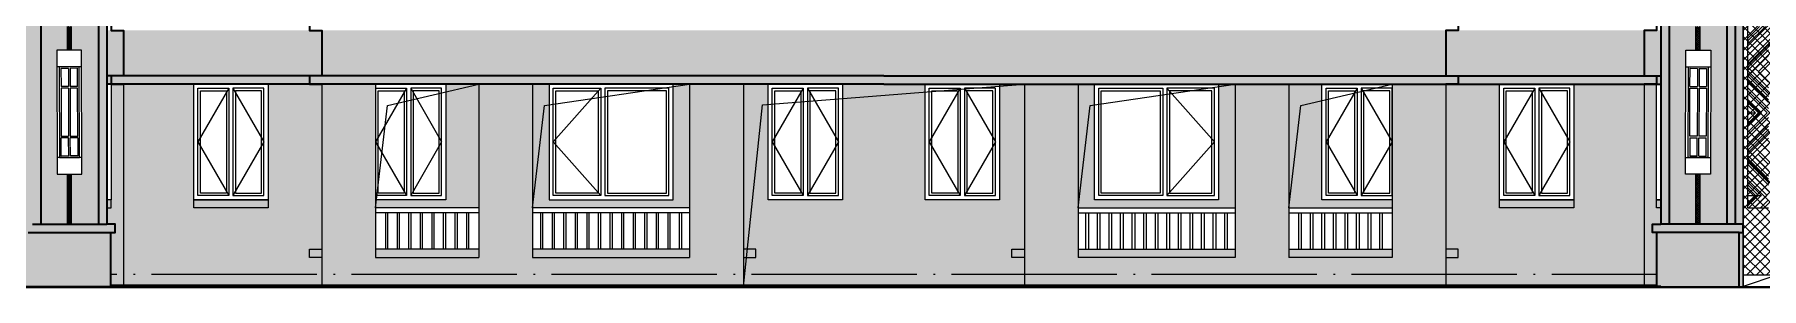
# Model space of a CAD drawing. Extents: x 27938 to 983267, y -209821 to 1628073.
# Drawn here: x 696541 to 717435, y 43165 to 46240 of the extents above; entities that cross this region are included whole.
import ezdxf
from ezdxf.xclip import XClip

# ---------------------------------------------------------------- set-up
doc = ezdxf.new("R2010")
doc.units = 0
doc.header["$LTSCALE"] = 1000
doc.header["$MEASUREMENT"] = 0
doc.header["$XCLIPFRAME"] = 0
doc.linetypes.add('DOTE', pattern=[2.42, 2, -0.2, 0.02, -0.2])
for name, color, linetype in [('3-剖面填充（细）', 250, 'Continuous'), ('5-平立面看线1', 45, 'Continuous'), ('Stair-栏杆', 142, 'Continuous'), ('看线', 251, 'Continuous'), ('立面', 73, 'Continuous')]:
    doc.layers.add(name, color=color, linetype=linetype)
for name, color, linetype, lineweight in [('DOTE', 19, 'DOTE', 9), ('WINDOW', 144, 'Continuous', 15), ('立面-中轮廓线', 213, 'Continuous', 35), ('立面-普通轮廓', 7, 'Continuous', 18), ('立面-洞口示意', 152, 'Continuous', 13), ('立面-窗开启线', 250, 'Continuous', 13)]:
    doc.layers.add(name, color=color, linetype=linetype, lineweight=lineweight)
pattern_1 = [(0, (204147.57, -129128.1), (47.625, 47.625), [23.8125, -71.4375]), (90, (204159.474, -129140.006), (-47.625, 47.625), [23.8125, -71.4375])]
pattern_2 = [(45, (204146.888, -129128.1), (-11.2253202, 11.2253202), []), (135, (204146.888, -129128.1), (-11.2253202, -11.2253202), [])]

# ---------------------------------------------------------------- blocks, each defined once
blk = doc.blocks.new('A$C318717E3')
at = {"layer": 'WINDOW'}
for points in [[(50, 1350), (425, 1350), (425, 50), (50, 50)], [(850, 1350), (475, 1350), (475, 50), (850, 50)]]:
    blk.add_lwpolyline(points, close=True, dxfattribs=at)
at = {"layer": 'WINDOW', "color": 250}
for points in [[(80, 1320), (395, 1320), (395, 80), (80, 80)], [(820, 1320), (505, 1320), (505, 80), (820, 80)]]:
    blk.add_lwpolyline(points, close=True, dxfattribs=at)
at = {"layer": '立面-普通轮廓'}
blk.add_lwpolyline([(0, 1400), (900, 1400), (900, 0), (0, 0)], close=True, dxfattribs=at)
at = {"layer": '立面-窗开启线', "color": 251, "ltscale": 0.5, "true_color": 0x636466}
for points in [[(425, 1350), (50, 700), (425, 50)], [(475, 1350), (850, 700), (475, 50)]]:
    blk.add_lwpolyline(points, dxfattribs=at)
blk = doc.blocks.new('A$C1F9D7F8A')
at = {"layer": 'WINDOW'}
for points in [[(-1450, 1350), (-875, 1350), (-875, 50), (-1450, 50)], [(-50, 1350), (-825, 1350), (-825, 50), (-50, 50)]]:
    blk.add_lwpolyline(points, close=True, dxfattribs=at)
at = {"layer": 'WINDOW', "color": 250}
for points in [[(-1420, 1320), (-905, 1320), (-905, 80), (-1420, 80)], [(-80, 1320), (-795, 1320), (-795, 80), (-80, 80)]]:
    blk.add_lwpolyline(points, close=True, dxfattribs=at)
at = {"layer": '立面-普通轮廓'}
blk.add_lwpolyline([(0, 1400), (-1500, 1400), (-1500, 0), (0, 0)], close=True, dxfattribs=at)
at = {"layer": '立面-窗开启线', "color": 251, "ltscale": 0.5, "true_color": 0x636466}
blk.add_lwpolyline([(-875, 1350), (-1450, 700), (-875, 50)], dxfattribs=at)
blk = doc.blocks.new('A$C4731409C')
at = {"layer": 'WINDOW'}
for points in [[(-1450, 1350), (-675, 1350), (-675, 50), (-1450, 50)], [(-50, 1350), (-625, 1350), (-625, 50), (-50, 50)]]:
    blk.add_lwpolyline(points, close=True, dxfattribs=at)
at = {"layer": 'WINDOW', "color": 250}
for points in [[(-1420, 1320), (-705, 1320), (-705, 80), (-1420, 80)], [(-80, 1320), (-595, 1320), (-595, 80), (-80, 80)]]:
    blk.add_lwpolyline(points, close=True, dxfattribs=at)
at = {"layer": '立面-普通轮廓'}
blk.add_lwpolyline([(-1500, 1400), (0, 1400), (0, 0), (-1500, 0)], close=True, dxfattribs=at)
at = {"layer": '立面-窗开启线', "color": 251, "ltscale": 0.5, "true_color": 0x636466}
blk.add_lwpolyline([(-625, 1350), (-50, 700), (-625, 50)], dxfattribs=at)
blk = doc.blocks.new('VXVXVDXVXD')
blk.add_wipeout([(105081, 218660), (104781, 218659), (104782, 217159), (105082, 217160)])
at = {"layer": 'WINDOW', "color": 4}
for p, q in [((105081, 218460), (104781, 218459)), ((104921, 218439), (104921, 218219)), ((104941, 218439), (104941, 218219)), ((104921, 218219), (104831, 218219)), ((104921, 218199), (104831, 218199)), ((104921, 218199), (104922, 217619)), ((105031, 218220), (104941, 218219)), ((104941, 218199), (104942, 217619)), ((105031, 218200), (104941, 218199)), ((104922, 217599), (104832, 217599)), ((104922, 217379), (104922, 217599)), ((104942, 217379), (104942, 217599)), ((105032, 217600), (104942, 217599)), ((105082, 217360), (104782, 217359))]:
    blk.add_line(p, q, dxfattribs=at)
for points in [[(105081, 218660), (104781, 218659), (104782, 217159), (105082, 217160)], [(105051, 218460), (104811, 218459), (104812, 217359), (105052, 217360)]]:
    blk.add_lwpolyline(points, close=True, dxfattribs=at)
for points in [[(104921, 218439), (104831, 218439), (104831, 218219)], [(105031, 218220), (105031, 218440), (104941, 218439)], [(104831, 218199), (104832, 217619), (104922, 217619)], [(104942, 217619), (105032, 217620), (105031, 218200)], [(104922, 217379), (104832, 217379), (104832, 217599)], [(105032, 217600), (105032, 217380), (104942, 217379)]]:
    blk.add_lwpolyline(points, dxfattribs=at)
blk = doc.blocks.new('FGFGF')
at = {"layer": '3-剖面填充（细）', "true_color": 0x636466}
h = blk.add_hatch(dxfattribs=at)
h.set_pattern_fill('CROSS', color=251, scale=30)
h.set_pattern_definition(pattern_1)
h.paths.add_polyline_path([(229182, 20159), (229182, 20609), (225683, 20610), (225683, 17463), (225584, 17463), (225583, 17363), (225634, 17363), (225634, 16863), (225634, 16863), (225634, 16710), (226682, 16710), (226682, 19910), (226582, 19910), (226582, 19960), (226632, 19960), (226632, 20110), (226582, 20110), (226582, 20160), (226682, 20160), (226682, 20160)])
h = blk.add_hatch(dxfattribs=at)
h.set_pattern_fill('CROSS', color=251, scale=30)
h.set_pattern_definition(pattern_1)
h.paths.add_polyline_path([(229182, 20159), (229182, 20609), (232681, 20610), (232681, 17463), (232781, 17463), (232781, 17363), (232730, 17363), (232730, 16863), (232730, 16863), (232730, 16710), (231682, 16710), (231682, 19910), (231782, 19910), (231782, 19960), (231732, 19960), (231732, 20110), (231782, 20110), (231782, 20160), (231682, 20160), (231682, 20160)])
at = {"layer": '3-剖面填充（细）'}
h = blk.add_hatch(dxfattribs=at)
h.set_pattern_fill('ANSI37', color=256, scale=10)
h.set_pattern_definition(pattern_2)
h.paths.add_polyline_path([(226108, 17463), (226158, 17463), (226158, 19858), (226108, 19858)])
h = blk.add_hatch(dxfattribs=at)
h.set_pattern_fill('多孔材料', color=256, scale=30)
h.set_pattern_definition([(45, (204358.42, -129128.1), (-60.00006, 60.00006), []), (135, (204358.42, -129128.1), (-60.00006, -60.00006), [])])
edge = h.paths.add_edge_path()
edge.add_line((228184, 16810), (228185, 19510))
edge.add_line((227988, 19495), (229182, 19495))
edge.add_line((229182, 19510), (229182, 19909))
edge.add_line((229182, 19909), (226682, 19910))
edge.add_line((226682, 19910), (226682, 16845))
edge.add_line((226682, 16845), (228178, 16845))
h = blk.add_hatch(dxfattribs=at)
h.set_pattern_fill('ANSI37', color=256, scale=10)
h.set_pattern_definition(pattern_2)
h.paths.add_polyline_path([(232256, 17463), (232206, 17463), (232206, 19858), (232256, 19858)])
for p, q in [((229182, 16845), (226682, 16845)), ((227087, 16845), (226682, 16710)), ((226682, 16710), (229182, 16710))]:
    blk.add_line(p, q)
at = {"layer": '立面'}
for p, q in [((226108, 17463), (226108, 19858)), ((226158, 17463), (226158, 19858)), ((226682, 19910), (226682, 16713)), ((226737, 17663), (226737, 19859)), ((227021, 19859), (226737, 19576)), ((226950, 19859), (226737, 19646)), ((227092, 19859), (226737, 19505)), ((226879, 19859), (226737, 19717)), ((226915, 19859), (226737, 19682)), ((232206, 17463), (232206, 19858)), ((232256, 17463), (232256, 19858)), ((227042, 19739), (226737, 19434)), ((227042, 19704), (226737, 19399)), ((226737, 19361), (227042, 19666)), ((226737, 19326), (226987, 19576)), ((226737, 19255), (226987, 19505)), ((226863, 19310), (226987, 19434)), ((226737, 19364), (226987, 19114)), ((226737, 19294), (226987, 19044)), ((226737, 19258), (226987, 19008)), ((226863, 19310), (226987, 19185)), ((226987, 18970), (226737, 19220)), ((226987, 18935), (226737, 19185)), ((226987, 18864), (226737, 19114)), ((226971, 18810), (226737, 19044)), ((226901, 18810), (226737, 18973)), ((226865, 18810), (226737, 18938)), ((226830, 18810), (226737, 18902)), ((226971, 18810), (226737, 18576)), ((226901, 18810), (226737, 18646)), ((226737, 18810), (226830, 18810)), ((226830, 18810), (226737, 18717)), ((226865, 18810), (226737, 18682)), ((226901, 18810), (226865, 18810)), ((226987, 18755), (226737, 18505)), ((226987, 18684), (226737, 18434)), ((226987, 18649), (226737, 18399)), ((226737, 18361), (226987, 18611)), ((226737, 18326), (226987, 18576)), ((226737, 18255), (226987, 18505)), ((226863, 18310), (226987, 18434)), ((226737, 18364), (226987, 18114)), ((226737, 18294), (226987, 18044)), ((226737, 18258), (226987, 18008)), ((226987, 17970), (226737, 18220)), ((226987, 17935), (226737, 18185)), ((226863, 18310), (226987, 18185)), ((226987, 17864), (226737, 18114)), ((226971, 17810), (226737, 18044)), ((226901, 17810), (226737, 17973)), ((226865, 17810), (226737, 17938)), ((226830, 17810), (226737, 17902)), ((226825, 17810), (226737, 17722)), ((226860, 17810), (226737, 17687)), ((226737, 17810), (226830, 17810)), ((226896, 17810), (226749, 17663)), ((226966, 17810), (226819, 17663)), ((226860, 17810), (226901, 17810)), ((226987, 17760), (226890, 17663)), ((226737, 17663), (226987, 17663))]:
    blk.add_line(p, q, dxfattribs=at)
at = {"layer": '立面-中轮廓线', "color": 2}
for p, q in [((225683, 20610), (225684, 17463)), ((232681, 20610), (232681, 17463)), ((226582, 20160), (226582, 17463)), ((225783, 19860), (225784, 17463)), ((226482, 19860), (226482, 17463)), ((231882, 19860), (231882, 17463)), ((232581, 19860), (232581, 17463)), ((226632, 17363), (225634, 17363)), ((226582, 17463), (225684, 17463)), ((231732, 17363), (232730, 17363)), ((231782, 17463), (232681, 17463))]:
    blk.add_line(p, q, dxfattribs=at)
for points in [[(225684, 16710), (225634, 16710), (225634, 16861), (225634, 16863), (225634, 17363), (225583, 17363), (225583, 17463), (225684, 17463)], [(226632, 16713), (226632, 16713), (226632, 16863), (226632, 16863), (226632, 17363), (226682, 17363), (226682, 17463), (226582, 17463)], [(232680, 16710), (232730, 16710), (232730, 16861), (232730, 16863), (232731, 17363), (232781, 17363), (232781, 17463), (232681, 17463)]]:
    blk.add_lwpolyline(points, dxfattribs=at)
at = {"layer": '立面-普通轮廓', "color": 2}
for points in [[(229182, 20609), (225683, 20610), (225683, 17463), (225583, 17463), (225583, 17363), (225634, 17363), (225634, 16863), (225634, 16863), (225634, 16710), (226682, 16710), (226682, 19910)], [(229182, 20609), (232681, 20610), (232681, 17463), (232781, 17463), (232781, 17363), (232730, 17363), (232730, 16863), (232730, 16863), (232730, 16710), (231682, 16710), (231682, 19910)]]:
    blk.add_lwpolyline(points, dxfattribs=at)
at = {"xscale": -1, "rotation": 359.8613127106073}
blk.add_blockref('VXVXVDXVXD', (330539, -199343), dxfattribs=at)
at = {"rotation": 0.1386872893927463}
blk.add_blockref('VXVXVDXVXD', (127825, -199343), dxfattribs=at)
blk = doc.blocks.new('GDGDGRDSQ')
blk.add_wipeout([(225583, 27776), (225583, 27626), (225683, 27626), (225683, 27526), (225633, 27526), (225633, 27426), (225683, 27426), (225684, 24279), (225583, 24279), (225583, 24179), (225633, 24179), (225634, 23526), (232730, 23526), (232730, 24179), (232781, 24179), (232781, 24279), (232681, 24279), (232681, 27426), (232731, 27426), (232731, 27526), (232680, 27526), (232681, 27626), (232781, 27626), (232781, 27776)])
blk.add_lwpolyline([(225583, 27776), (225583, 27626), (225683, 27626), (225683, 27526), (225633, 27526), (225633, 27426), (225683, 27426), (225684, 24279), (225583, 24279), (225583, 24179), (225633, 24179), (225634, 23526), (232730, 23526), (232730, 24179), (232781, 24179), (232781, 24279), (232681, 24279), (232681, 27426), (232731, 27426), (232731, 27526), (232680, 27526), (232681, 27626), (232781, 27626), (232781, 27776)], close=True)
blk = doc.blocks.new('VDVDX')
blk.add_blockref('GDGDGRDSQ', (0, 0))
blk.add_blockref('FGFGF', (0, 6815.953517))

msp = doc.modelspace()

# ---------------------------------------------------------------- hatches: boundary and pattern name
at = {"layer": '3-剖面填充（细）'}
h = msp.add_hatch(dxfattribs=at)
h.set_pattern_fill('混凝土', color=251, scale=40)
h.set_pattern_definition([(50, (-10314.46, 38067.26), (286.90407, -25.100854), [30, -330]), (355, (-10314.46, 38067.26), (-55.50053, 300.87685), [24, -264]), (100.4514, (-10290.55, 38065.17), (231.40375, 275.77582), [25.49608, -280.45684]), (46.1842, (-10314.46, 38147.26), (426.89642, -66.2076), [45, -495]), (96.6356, (-10278.9, 38141.75), (373.86508, 389.64715), [38.24412, -420.6852]), (351.1842, (-10314.46, 38147.26), (373.86478, 389.64744), [36, -396]), (21, (-10274.46, 38127.26), (238.76282, -161.04756), [30, -330]), (326, (-10274.46, 38127.26), (97.32613, 290.06002), [24, -264]), (71.4514, (-10254.56, 38113.84), (336.08905, 129.0122), [25.49608, -280.45684]), (37.5, (-10314.46, 38067.26), (4.863942, 133.157542), [0, -260.8, 0, -268, 0, -265]), (7.5, (-10314.46, 38067.26), (105.227815, 157.764685), [0, -152.8, 0, -254.8, 0, -101]), (327.5, (-10403.66, 38067.26), (213.528974, -9.021949), [0, -100, 0, -312, 0, -414]), (317.5, (-10443.66, 38067.26), (233.27447, 40.041993), [0, -130, 0, -207.2, 0, -294])])
h.paths.add_polyline_path([(716166.6, 45640.3), (716716.6, 45640.3), (716716.6, 44240.3), (716166.6, 44240.3)], flags=16)
h.paths.add_polyline_path([(714266.6, 45640.3), (715166.6, 45640.3), (715166.6, 44240.3), (714266.6, 44240.3)], flags=16)
h.paths.add_polyline_path([(711716.6, 44140.3), (712966.7, 44140.3), (712966.7, 43640.3), (711716.6, 43640.3)], flags=16)
h.paths.add_polyline_path([(712116.7, 45640.3), (712966.7, 45640.3), (712966.7, 44240.3), (712116.7, 44240.3)], flags=16)
h.paths.add_polyline_path([(709166.6, 44140.3), (711066.6, 44140.3), (711066.6, 43640.3), (709166.6, 43640.3)], flags=16)
h.paths.add_polyline_path([(709366.6, 45640.3), (710866.6, 45640.3), (710866.6, 44240.3), (709366.6, 44240.3)], flags=16)
h.paths.add_polyline_path([(707316.7, 45640.3), (708216.7, 45640.3), (708216.7, 44240.3), (707316.7, 44240.3)], flags=16)
h.paths.add_polyline_path([(721866.6, 45640.3), (721316.6, 45640.3), (721316.6, 44240.3), (721866.6, 44240.3)], flags=16)
h.paths.add_polyline_path([(723766.6, 45640.3), (722866.6, 45640.3), (722866.6, 44240.3), (723766.6, 44240.3)], flags=16)
h.paths.add_polyline_path([(726316.6, 44140.3), (725066.5, 44140.3), (725066.5, 43640.3), (726316.6, 43640.3)], flags=16)
h.paths.add_polyline_path([(725916.5, 45640.3), (725066.5, 45640.3), (725066.5, 44240.3), (725916.5, 44240.3)], flags=16)
h.paths.add_polyline_path([(728866.6, 44140.3), (726966.6, 44140.3), (726966.6, 43640.3), (728866.6, 43640.3)], flags=16)
h.paths.add_polyline_path([(728666.6, 45640.3), (727166.6, 45640.3), (727166.6, 44240.3), (728666.6, 44240.3)], flags=16)
h.paths.add_polyline_path([(730716.5, 45640.3), (729816.5, 45640.3), (729816.5, 44240.3), (730716.5, 44240.3)], flags=16)
h.paths.add_polyline_path([(731316.6, 46290.3), (731316.6, 45740.3), (731466.6, 45740.3), (731466.6, 45640.3), (731316.6, 45640.3), (731316.6, 43940.4), (731466.6, 43940.4), (731466.6, 43840.4), (731316.6, 43840.4), (731316.6, 43190.4), (721316.6, 43190.3), (721316.6, 46290.3)])
h.paths.add_polyline_path([(697466.6, 45640.3), (696916.6, 45640.3), (696916.6, 44240.3), (697466.6, 44240.3)], flags=16)
h.paths.add_polyline_path([(699366.6, 45640.3), (698466.6, 45640.3), (698466.6, 44240.3), (699366.6, 44240.3)], flags=16)
h.paths.add_polyline_path([(701916.6, 44140.3), (700666.5, 44140.3), (700666.5, 43640.3), (701916.6, 43640.3)], flags=16)
h.paths.add_polyline_path([(701516.5, 45640.3), (700666.5, 45640.3), (700666.5, 44240.3), (701516.5, 44240.3)], flags=16)
h.paths.add_polyline_path([(704466.6, 44140.3), (702566.6, 44140.3), (702566.6, 43640.3), (704466.6, 43640.3)], flags=16)
h.paths.add_polyline_path([(704266.6, 45640.3), (702766.6, 45640.3), (702766.6, 44240.3), (704266.6, 44240.3)], flags=16)
h.paths.add_polyline_path([(706316.5, 45640.3), (705416.5, 45640.3), (705416.5, 44240.3), (706316.5, 44240.3)], flags=16)
h.paths.add_polyline_path([(696916.6, 46290.3), (716716.6, 46290.3), (716716.6, 43190.3), (696916.6, 43190.3)])
h.paths.add_polyline_path([(691766.6, 45640.3), (692316.6, 45640.3), (692316.6, 44240.3), (691766.6, 44240.3)], flags=16)
h.paths.add_polyline_path([(689866.6, 45640.3), (690766.6, 45640.3), (690766.6, 44240.3), (689866.6, 44240.3)], flags=16)
h.paths.add_polyline_path([(687316.6, 44140.3), (688566.7, 44140.3), (688566.7, 43640.3), (687316.6, 43640.3)], flags=16)
h.paths.add_polyline_path([(687716.7, 45640.3), (688566.7, 45640.3), (688566.7, 44240.3), (687716.7, 44240.3)], flags=16)
h.paths.add_polyline_path([(684766.6, 44140.3), (686666.6, 44140.3), (686666.6, 43640.3), (684766.6, 43640.3)], flags=16)
h.paths.add_polyline_path([(684966.6, 45640.3), (686466.6, 45640.3), (686466.6, 44240.3), (684966.6, 44240.3)], flags=16)
h.paths.add_polyline_path([(682916.7, 45640.3), (683816.7, 45640.3), (683816.7, 44240.3), (682916.7, 44240.3)], flags=16)
h.paths.add_polyline_path([(682316.6, 46290.3), (682316.6, 45740.3), (682166.6, 45740.3), (682166.6, 45640.3), (682316.6, 45640.3), (682316.6, 43940.4), (682166.6, 43940.4), (682166.6, 43840.4), (682316.6, 43840.4), (682316.6, 43190.4), (692316.6, 43190.3), (692316.6, 46290.3)])

# ---------------------------------------------------------------- linework, layer by layer
at = {"layer": '5-平立面看线1', "color": 1, "ltscale": 0.8, "const_width": 50}
msp.add_lwpolyline([(732616.6, 43190.3), (681016.6, 43190.3)], dxfattribs=at)
at = {"layer": 'DOTE', "linetype": 'DOTE'}
msp.add_line((681016.6, 43340.3), (732616.6, 43340.3), dxfattribs=at)
at = {"layer": 'Stair-栏杆'}
for p, q in [((701916.6, 44140.3), (700666.5, 44140.3)), ((704466.6, 44140.3), (702566.6, 44140.3)), ((709166.6, 44140.3), (711066.6, 44140.3)), ((711716.6, 44140.3), (712966.7, 44140.3)), ((701916.6, 44080.3), (700666.5, 44080.3)), ((704466.6, 44080.3), (702566.6, 44080.3)), ((709166.6, 44080.3), (711066.6, 44080.3)), ((711716.6, 44080.3), (712966.7, 44080.3))]:
    msp.add_line(p, q, dxfattribs=at)
for points in [[(700786.6, 44080.3), (700786.6, 43640.3)], [(700816.6, 43640.3), (700816.6, 44080.3)], [(700926.6, 44080.3), (700926.6, 43640.3)], [(700956.6, 43640.3), (700956.6, 44080.3)], [(701066.6, 44080.3), (701066.6, 43640.3)], [(701096.6, 43640.3), (701096.6, 44080.3)], [(701206.6, 44080.3), (701206.6, 43640.3)], [(701236.6, 43640.3), (701236.6, 44080.3)], [(701346.6, 44080.3), (701346.6, 43640.3)], [(701376.6, 43640.3), (701376.6, 44080.3)], [(701486.6, 44080.3), (701486.6, 43640.3)], [(701516.6, 43640.3), (701516.6, 44080.3)], [(701626.6, 44080.3), (701626.6, 43640.3)], [(701656.6, 43640.3), (701656.6, 44080.3)], [(701766.6, 44080.3), (701766.6, 43640.3)], [(701796.6, 43640.3), (701796.6, 44080.3)], [(702661.6, 44080.3), (702661.6, 43640.3)], [(702691.6, 43640.3), (702691.6, 44080.3)], [(702801.6, 44080.3), (702801.6, 43640.3)], [(702831.6, 43640.3), (702831.6, 44080.3)], [(702941.6, 44080.3), (702941.6, 43640.3)], [(702971.6, 43640.3), (702971.6, 44080.3)], [(703081.6, 44080.3), (703081.6, 43640.3)], [(703111.6, 43640.3), (703111.6, 44080.3)], [(703221.6, 44080.3), (703221.6, 43640.3)], [(703251.6, 43640.3), (703251.6, 44080.3)], [(703361.6, 44080.3), (703361.6, 43640.3)], [(703391.6, 43640.3), (703391.6, 44080.3)], [(703501.6, 44080.3), (703501.6, 43640.3)], [(703531.6, 43640.3), (703531.6, 44080.3)], [(703641.6, 44080.3), (703641.6, 43640.3)], [(703671.6, 43640.3), (703671.6, 44080.3)], [(703781.6, 44080.3), (703781.6, 43640.3)], [(703811.6, 43640.3), (703811.6, 44080.3)], [(703921.6, 44080.3), (703921.6, 43640.3)], [(703951.6, 43640.3), (703951.6, 44080.3)], [(704061.6, 44080.3), (704061.6, 43640.3)], [(704091.6, 43640.3), (704091.6, 44080.3)], [(704201.6, 44080.3), (704201.6, 43640.3)], [(704231.6, 43640.3), (704231.6, 44080.3)], [(704341.6, 44080.3), (704341.6, 43640.3)], [(704371.6, 43640.3), (704371.6, 44080.3)], [(709261.6, 43640.3), (709261.6, 44080.3)], [(709291.6, 44080.3), (709291.6, 43640.3)], [(709401.6, 43640.3), (709401.6, 44080.3)], [(709431.6, 44080.3), (709431.6, 43640.3)], [(709541.6, 43640.3), (709541.6, 44080.3)], [(709571.6, 44080.3), (709571.6, 43640.3)], [(709681.6, 43640.3), (709681.6, 44080.3)], [(709711.6, 44080.3), (709711.6, 43640.3)], [(709821.6, 43640.3), (709821.6, 44080.3)], [(709851.6, 44080.3), (709851.6, 43640.3)], [(709961.6, 43640.3), (709961.6, 44080.3)], [(709991.6, 44080.3), (709991.6, 43640.3)], [(710101.6, 43640.3), (710101.6, 44080.3)], [(710131.6, 44080.3), (710131.6, 43640.3)], [(710241.6, 43640.3), (710241.6, 44080.3)], [(710271.6, 44080.3), (710271.6, 43640.3)], [(710381.6, 43640.3), (710381.6, 44080.3)], [(710411.6, 44080.3), (710411.6, 43640.3)], [(710521.6, 43640.3), (710521.6, 44080.3)], [(710551.6, 44080.3), (710551.6, 43640.3)], [(710661.6, 43640.3), (710661.6, 44080.3)], [(710691.6, 44080.3), (710691.6, 43640.3)], [(710801.6, 43640.3), (710801.6, 44080.3)], [(710831.6, 44080.3), (710831.6, 43640.3)], [(710941.6, 43640.3), (710941.6, 44080.3)], [(710971.6, 44080.3), (710971.6, 43640.3)], [(711836.6, 43640.3), (711836.6, 44080.3)], [(711866.6, 44080.3), (711866.6, 43640.3)], [(711976.6, 43640.3), (711976.6, 44080.3)], [(712006.6, 44080.3), (712006.6, 43640.3)], [(712116.6, 43640.3), (712116.6, 44080.3)], [(712146.6, 44080.3), (712146.6, 43640.3)], [(712256.6, 43640.3), (712256.6, 44080.3)], [(712286.6, 44080.3), (712286.6, 43640.3)], [(712396.6, 43640.3), (712396.6, 44080.3)], [(712426.6, 44080.3), (712426.6, 43640.3)], [(712536.6, 43640.3), (712536.6, 44080.3)], [(712566.6, 44080.3), (712566.6, 43640.3)], [(712676.6, 43640.3), (712676.6, 44080.3)], [(712706.6, 44080.3), (712706.6, 43640.3)], [(712816.6, 43640.3), (712816.6, 44080.3)], [(712846.6, 44080.3), (712846.6, 43640.3)]]:
    msp.add_lwpolyline(points, dxfattribs=at)
at = {"layer": '看线', "color": 30}
for p, q in [((696916.6, 46240.3), (696916.6, 43190.3)), ((697616.6, 45640.3), (697616.6, 43190.3)), ((700016.6, 45640.3), (700016.6, 43190.3)), ((700666.5, 45640.3), (700666.5, 43540.3)), ((701916.6, 45640.3), (701916.6, 43540.3)), ((702566.6, 45640.3), (702566.6, 43540.3)), ((704466.6, 45640.3), (704466.6, 43540.3)), ((705116.6, 45640.3), (705116.6, 43190.3)), ((708516.6, 45640.3), (708516.6, 43190.3)), ((709166.6, 45640.3), (709166.6, 43540.3)), ((711066.6, 45640.3), (711066.6, 43540.3)), ((711716.6, 45640.3), (711716.6, 43540.3)), ((712966.7, 45640.3), (712966.7, 43540.3)), ((713616.6, 45640.3), (713616.6, 43190.3)), ((716016.6, 45640.3), (716016.6, 43190.3))]:
    msp.add_line(p, q, dxfattribs=at)
for points in [[(696916.6, 44140.3), (697466.6, 44140.3), (697466.6, 44240.3), (696916.6, 44240.3)], [(716716.6, 44140.3), (716166.6, 44140.3), (716166.6, 44240.3), (716716.6, 44240.3)], [(700016.6, 43540.3), (699866.6, 43540.3), (699866.6, 43640.3), (700016.6, 43640.3)], [(701916.6, 43640.3), (700666.5, 43640.3)], [(700666.5, 43540.3), (701916.6, 43540.3)], [(704466.6, 43640.3), (702566.6, 43640.3)], [(702566.6, 43540.3), (704466.6, 43540.3)], [(705116.6, 43540.3), (705266.6, 43540.3), (705266.6, 43640.3), (705116.6, 43640.3)], [(708516.6, 43540.3), (708366.6, 43540.3), (708366.6, 43640.3), (708516.6, 43640.3)], [(709166.6, 43640.3), (711066.6, 43640.3)], [(711066.6, 43540.3), (709166.6, 43540.3)], [(711716.6, 43640.3), (712966.7, 43640.3)], [(712966.7, 43540.3), (711716.6, 43540.3)], [(713616.6, 43540.3), (713766.6, 43540.3), (713766.6, 43640.3), (713616.6, 43640.3)]]:
    msp.add_lwpolyline(points, dxfattribs=at)
for points in [[(698466.6, 44240.3), (699366.6, 44240.3), (699366.6, 44140.3), (698466.6, 44140.3)], [(714266.6, 44240.3), (715166.6, 44240.3), (715166.6, 44140.3), (714266.6, 44140.3)]]:
    msp.add_lwpolyline(points, close=True, dxfattribs=at)
at = {"layer": '立面-中轮廓线'}
for p, q in [((716716.6, 49140.3), (716716.6, 46240.3)), ((696916.6, 46240.3), (696916.6, 43190.3)), ((716716.6, 46240.3), (716716.6, 43190.3))]:
    msp.add_line(p, q, dxfattribs=at)
at = {"layer": '立面-中轮廓线', "color": 2}
for p, q in [((706816.6, 45740.3), (696916.6, 45740.3)), ((706816.6, 45640.3), (696916.6, 45640.3)), ((706816.6, 45740.3), (716716.6, 45740.3)), ((706816.6, 45640.3), (716716.6, 45640.3))]:
    msp.add_line(p, q, dxfattribs=at)
for points in [[(697616.6, 46540.3), (697416.6, 46540.3), (697416.6, 46390.3), (697466.6, 46390.3), (697466.6, 46290.3), (697616.6, 46290.3), (697616.6, 45740.3), (697466.6, 45740.3), (697466.6, 45640.3), (697616.6, 45640.3)], [(700016.6, 46540.3), (699816.6, 46540.3), (699816.6, 46390.3), (699866.6, 46390.3), (699866.6, 46290.3), (700016.6, 46290.3), (700016.6, 45740.3), (699866.6, 45740.3), (699866.6, 45640.3), (700016.6, 45640.3)], [(713616.6, 46540.3), (713816.6, 46540.3), (713816.6, 46390.3), (713766.6, 46390.3), (713766.6, 46290.3), (713616.6, 46290.3), (713616.6, 45740.3), (713766.6, 45740.3), (713766.6, 45640.3), (713616.6, 45640.3)], [(716016.6, 46540.3), (716216.6, 46540.3), (716216.6, 46390.3), (716166.6, 46390.3), (716166.6, 46290.3), (716016.6, 46290.3), (716016.6, 45740.3), (716166.6, 45740.3), (716166.6, 45640.3), (716016.6, 45640.3)]]:
    msp.add_lwpolyline(points, dxfattribs=at)
at = {"layer": '立面-洞口示意'}
for points in [[(700666.5, 44140.3), (700811.3, 45381.2), (701916.6, 45640.3)], [(702566.6, 44140.3), (702711.4, 45381.2), (704466.6, 45640.3)], [(705116.6, 43190.3), (705348.3, 45388.1), (708516.8, 45640.3)], [(709166.6, 44140.3), (709311.4, 45381.2), (711066.6, 45640.3)], [(711716.6, 44140.3), (711861.4, 45381.2), (712966.7, 45640.3)]]:
    msp.add_lwpolyline(points, dxfattribs=at)

# ---------------------------------------------------------------- block references
ref = msp.add_blockref('A$C318717E3', (696566.6, 44240.3))
XClip(ref).set_block_clipping_path([(350.003404679, 0), (900.0002853817, 1400)])
for name, p in [('A$C318717E3', (698466.6, 44240.3)), ('A$C1F9D7F8A', (704266.6, 44240.3)), ('A$C318717E3', (705416.5, 44240.3)), ('A$C318717E3', (707316.7, 44240.3)), ('A$C4731409C', (710866.6, 44240.3)), ('A$C318717E3', (714266.6, 44240.3))]:
    msp.add_blockref(name, p)
ref = msp.add_blockref('A$C318717E3', (700616.5, 44240.3))
XClip(ref).set_block_clipping_path([(50.0002852819, 0), (900.0002853817, 1399.9999999998)])
ref = msp.add_blockref('A$C318717E3', (712116.7, 44240.3))
XClip(ref).set_block_clipping_path([(0, 0), (850.0000000998, 1400)])
ref = msp.add_blockref('A$C318717E3', (716166.6, 44240.3))
XClip(ref).set_block_clipping_path([(0, 0), (549.9968807027, 1400)])

# ---------------------------------------------------------------- next in the draw order: block references
for p in [(464733.5, 19664.3), (490533.4, 19664.3)]:
    msp.add_blockref('VDVDX', p)

doc.saveas('drawing.dxf')
